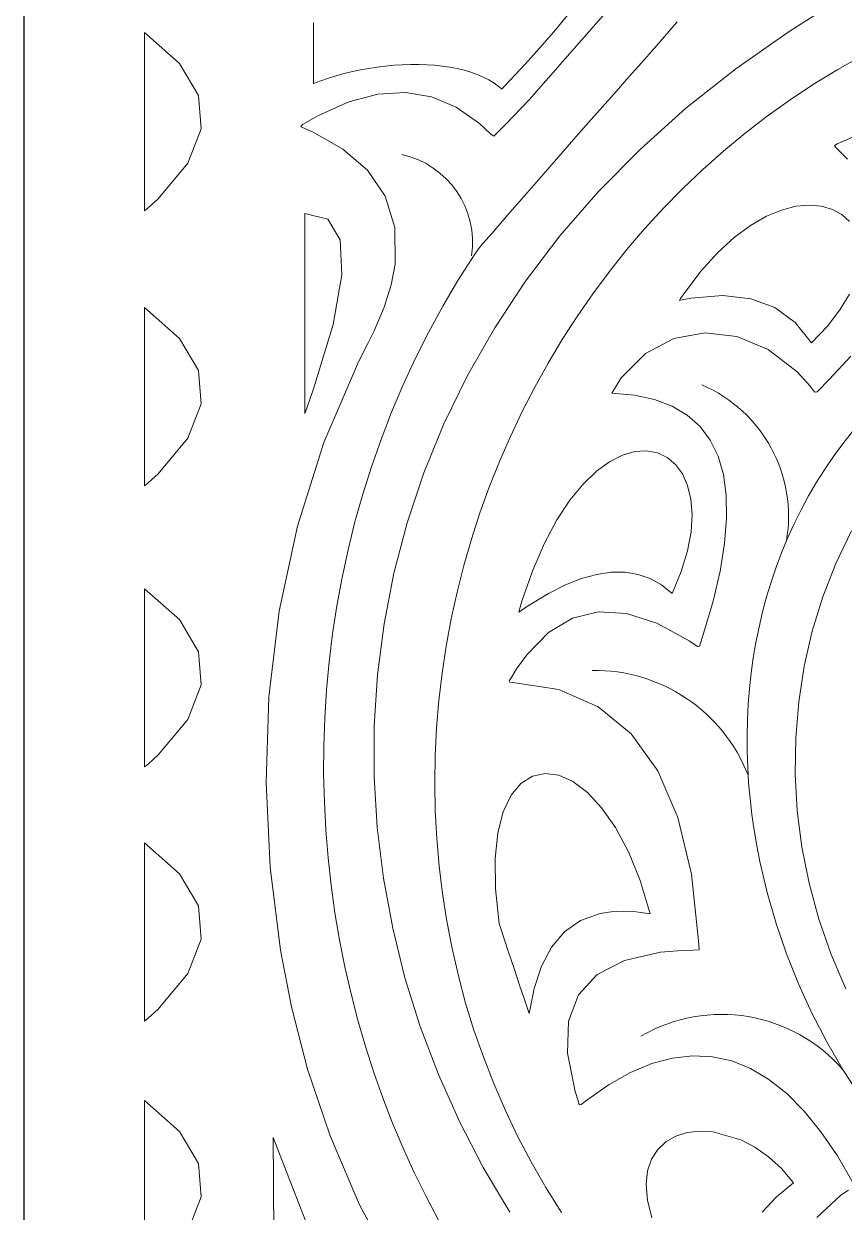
# Model space of a CAD drawing. Header units: inches. Extents: x 249 to 1192, y -18 to 440.
# Drawn here: x 695.6568 to 695.9426, y 264.1369 to 264.5509 of the extents above; entities that cross this region are included whole.
import ezdxf

# ---------------------------------------------------------------- set-up
doc = ezdxf.new("R2010")
doc.units = ezdxf.units.IN
doc.header["$MEASUREMENT"] = 0
doc.layers.add('KACA', color=141, linetype='Continuous', lineweight=30)
doc.layers.add('KUSEN', color=16, linetype='Continuous', lineweight=15)

# ---------------------------------------------------------------- blocks, each defined once
blk = doc.blocks.new('GORGA')
blk.add_lwpolyline([(366.59218, 151.19092), (367.59218, 151.19092), (367.59218, 149.19092), (366.59218, 149.19092)], close=True)
blk.add_lwpolyline([(366.59218, 151.19092), (367.59218, 151.19092), (367.59218, 149.19092), (366.59218, 149.19092)], close=True)
at = {"lineweight": 9}
for points in [[(367.42291, 149.44308), (367.43216, 149.45866), (367.44044, 149.47466), (367.44776, 149.49104), (367.45407, 149.50776), (367.45938, 149.52477), (367.46365, 149.54202), (367.46688, 149.55947), (367.46904, 149.57707), (367.47011, 149.59477), (367.47009, 149.61253), (367.46895, 149.6303), (367.46667, 149.64804), (367.46323, 149.6657), (367.45863, 149.68322), (367.45283, 149.70058), (367.44583, 149.71771), (367.4376, 149.73458), (367.42812, 149.75114), (367.41739, 149.76733), (367.40538, 149.78312), (367.39207, 149.79846), (367.37744, 149.8133), (367.36149, 149.8276), (367.34418, 149.84131), (367.32551, 149.85438), (367.31565, 149.86066)], [(367.3058, 149.52085), (367.31095, 149.53292), (367.31522, 149.54522), (367.3186, 149.55769), (367.32109, 149.57029), (367.3227, 149.58296), (367.32342, 149.59565), (367.32326, 149.60829), (367.32222, 149.62085), (367.3203, 149.63326), (367.3175, 149.64547), (367.31382, 149.65743), (367.30927, 149.66908), (367.30383, 149.68037)], [(367.42291, 149.44308), (367.43216, 149.45866), (367.44044, 149.47466), (367.44776, 149.49104), (367.45407, 149.50776), (367.45938, 149.52477), (367.46365, 149.54202), (367.46688, 149.55947), (367.46904, 149.57707), (367.47011, 149.59477), (367.47009, 149.61253), (367.46895, 149.6303), (367.46667, 149.64804), (367.46323, 149.6657), (367.45863, 149.68322), (367.45283, 149.70058), (367.44583, 149.71771), (367.4376, 149.73458), (367.42812, 149.75114), (367.41739, 149.76733), (367.40538, 149.78312), (367.39207, 149.79846), (367.37744, 149.8133), (367.36149, 149.8276), (367.34418, 149.84131), (367.32551, 149.85438), (367.31565, 149.86066)], [(367.3058, 149.52085), (367.31095, 149.53292), (367.31522, 149.54522), (367.3186, 149.55769), (367.32109, 149.57029), (367.3227, 149.58296), (367.32342, 149.59565), (367.32326, 149.60829), (367.32222, 149.62085), (367.3203, 149.63326), (367.3175, 149.64547), (367.31382, 149.65743), (367.30927, 149.66908), (367.30383, 149.68037)], [(367.29376, 149.82172), (367.30878, 149.81521), (367.30979, 149.81467), (367.30931, 149.81398), (367.30794, 149.81258), (367.30528, 149.80982)], [(367.30405, 149.74131), (367.3115, 149.7332), (367.31578, 149.72889), (367.31661, 149.72868), (367.31714, 149.7294), (367.31822, 149.73079), (367.3228, 149.73586), (367.3329, 149.7436), (367.34381, 149.74811), (367.35494, 149.74939), (367.36574, 149.74743), (367.37562, 149.74221), (367.38403, 149.73372), (367.38734, 149.72832), (367.37947, 149.72763), (367.37247, 149.72612), (367.36632, 149.72381), (367.36103, 149.72067), (367.3566, 149.71673), (367.35303, 149.71197), (367.35031, 149.7064), (367.34846, 149.70002), (367.34746, 149.69282), (367.34732, 149.68481), (367.34804, 149.67599), (367.34962, 149.66635), (367.35205, 149.6559), (367.35534, 149.64464), (367.3563, 149.6417), (367.3568, 149.64021), (367.35748, 149.64018), (367.36041, 149.64214), (367.37167, 149.64826), (367.3822, 149.6516), (367.392, 149.65217), (367.40106, 149.64997), (367.40939, 149.64499), (367.41698, 149.63724), (367.42051, 149.63232), (367.4222, 149.6296), (367.42303, 149.62818), (367.42291, 149.6277), (367.42184, 149.62765), (367.40582, 149.62511), (367.39205, 149.61913), (367.38055, 149.6097), (367.3713, 149.59684), (367.3643, 149.58054), (367.35957, 149.5608), (367.35709, 149.53762), (367.35694, 149.53449), (367.35897, 149.53443), (367.36297, 149.5343), (367.37038, 149.53365), (367.38294, 149.53079), (367.39245, 149.52584), (367.39893, 149.5188), (367.40236, 149.50967), (367.40276, 149.49845), (367.40012, 149.48515), (367.39898, 149.48149), (367.39867, 149.48056), (367.39796, 149.48064), (367.396, 149.48216), (367.3883, 149.48754), (367.38076, 149.49178), (367.37339, 149.49487), (367.36618, 149.49681), (367.35913, 149.49761), (367.35226, 149.49726), (367.34555, 149.49577), (367.339, 149.49313), (367.33262, 149.48935), (367.32641, 149.48442), (367.32036, 149.47835), (367.31448, 149.47113), (367.30876, 149.46276), (367.30321, 149.45325)], [(367.30492, 149.45083), (367.30754, 149.44901), (367.31591, 149.44121)], [(367.38547, 149.86557), (367.41608, 149.8305), (367.42429, 149.82207), (367.42847, 149.81791), (367.42955, 149.81868), (367.43342, 149.82232), (367.44152, 149.82802), (367.45012, 149.83163), (367.45923, 149.83313), (367.46884, 149.83255), (367.47895, 149.82986), (367.48956, 149.82508), (367.49506, 149.8219), (367.49569, 149.82111), (367.49425, 149.82051), (367.49142, 149.81926), (367.48104, 149.81339), (367.47249, 149.806), (367.46628, 149.79695), (367.4629, 149.78609), (367.46285, 149.77328), (367.46422, 149.76609), (367.46662, 149.75836), (367.4701, 149.75007), (367.47227, 149.7457), (367.47552, 149.73933), (367.48768, 149.71114), (367.49684, 149.68208), (367.50315, 149.65247), (367.50675, 149.62259), (367.50779, 149.59276), (367.50639, 149.56327), (367.5027, 149.53443), (367.49892, 149.51469), (367.49328, 149.49295), (367.48548, 149.46973), (367.47524, 149.44569), (367.46225, 149.4215)], [(367.29376, 149.82172), (367.30878, 149.81521), (367.30979, 149.81467), (367.30931, 149.81398), (367.30794, 149.81258), (367.30528, 149.80982)], [(367.30405, 149.74131), (367.3115, 149.7332), (367.31578, 149.72889), (367.31661, 149.72868), (367.31714, 149.7294), (367.31822, 149.73079), (367.3228, 149.73586), (367.3329, 149.7436), (367.34381, 149.74811), (367.35494, 149.74939), (367.36574, 149.74743), (367.37562, 149.74221), (367.38403, 149.73372), (367.38734, 149.72832), (367.37947, 149.72763), (367.37247, 149.72612), (367.36632, 149.72381), (367.36103, 149.72067), (367.3566, 149.71673), (367.35303, 149.71197), (367.35031, 149.7064), (367.34846, 149.70002), (367.34746, 149.69282), (367.34732, 149.68481), (367.34804, 149.67599), (367.34962, 149.66635), (367.35205, 149.6559), (367.35534, 149.64464), (367.3563, 149.6417), (367.3568, 149.64021), (367.35748, 149.64018), (367.36041, 149.64214), (367.37167, 149.64826), (367.3822, 149.6516), (367.392, 149.65217), (367.40106, 149.64997), (367.40939, 149.64499), (367.41698, 149.63724), (367.42051, 149.63232), (367.4222, 149.6296), (367.42303, 149.62818), (367.42291, 149.6277), (367.42184, 149.62765), (367.40582, 149.62511), (367.39205, 149.61913), (367.38055, 149.6097), (367.3713, 149.59684), (367.3643, 149.58054), (367.35957, 149.5608), (367.35709, 149.53762), (367.35694, 149.53449), (367.35897, 149.53443), (367.36297, 149.5343), (367.37038, 149.53365), (367.38294, 149.53079), (367.39245, 149.52584), (367.39893, 149.5188), (367.40236, 149.50967), (367.40276, 149.49845), (367.40012, 149.48515), (367.39898, 149.48149), (367.39867, 149.48056), (367.39796, 149.48064), (367.396, 149.48216), (367.3883, 149.48754), (367.38076, 149.49178), (367.37339, 149.49487), (367.36618, 149.49681), (367.35913, 149.49761), (367.35226, 149.49726), (367.34555, 149.49577), (367.339, 149.49313), (367.33262, 149.48935), (367.32641, 149.48442), (367.32036, 149.47835), (367.31448, 149.47113), (367.30876, 149.46276), (367.30321, 149.45325)], [(367.30492, 149.45083), (367.30754, 149.44901), (367.31591, 149.44121)], [(367.38547, 149.86557), (367.41608, 149.8305), (367.42429, 149.82207), (367.42847, 149.81791), (367.42955, 149.81868), (367.43342, 149.82232), (367.44152, 149.82802), (367.45012, 149.83163), (367.45923, 149.83313), (367.46884, 149.83255), (367.47895, 149.82986), (367.48956, 149.82508), (367.49506, 149.8219), (367.49569, 149.82111), (367.49425, 149.82051), (367.49142, 149.81926), (367.48104, 149.81339), (367.47249, 149.806), (367.46628, 149.79695), (367.4629, 149.78609), (367.46285, 149.77328), (367.46422, 149.76609), (367.46662, 149.75836), (367.4701, 149.75007), (367.47227, 149.7457), (367.47552, 149.73933), (367.48768, 149.71114), (367.49684, 149.68208), (367.50315, 149.65247), (367.50675, 149.62259), (367.50779, 149.59276), (367.50639, 149.56327), (367.5027, 149.53443), (367.49892, 149.51469), (367.49328, 149.49295), (367.48548, 149.46973), (367.47524, 149.44569), (367.46225, 149.4215)], [(367.36461, 149.85767), (367.37263, 149.84842), (367.37686, 149.8436), (367.38125, 149.83862), (367.3858, 149.83347), (367.39052, 149.82814), (367.39542, 149.8226), (367.40051, 149.81684), (367.4058, 149.81084), (367.41128, 149.80459), (367.41698, 149.79807), (367.4229, 149.79126), (367.42905, 149.78415), (367.43221, 149.78047), (367.43381, 149.77861), (367.4353, 149.77648), (367.44092, 149.76763), (367.44621, 149.75865), (367.45116, 149.74956), (367.45578, 149.74037), (367.46008, 149.73108), (367.46406, 149.72171), (367.46771, 149.71226), (367.47105, 149.70274), (367.47408, 149.69316), (367.4768, 149.68352), (367.4792, 149.67384), (367.4813, 149.66412), (367.4831, 149.65436), (367.4846, 149.64459), (367.48581, 149.6348), (367.48672, 149.62501), (367.48733, 149.61522), (367.48766, 149.60544), (367.48771, 149.59568), (367.48747, 149.58594), (367.48696, 149.57624), (367.48617, 149.56658), (367.4851, 149.55698), (367.48376, 149.54743), (367.48216, 149.53794), (367.48029, 149.52854), (367.47816, 149.51921), (367.47577, 149.50998), (367.47312, 149.50084), (367.47022, 149.49182), (367.46707, 149.4829), (367.46368, 149.47412), (367.46004, 149.46546), (367.45615, 149.45694), (367.45203, 149.44857), (367.44767, 149.44035)], [(367.36461, 149.85767), (367.37263, 149.84842), (367.37686, 149.8436), (367.38125, 149.83862), (367.3858, 149.83347), (367.39052, 149.82814), (367.39542, 149.8226), (367.40051, 149.81684), (367.4058, 149.81084), (367.41128, 149.80459), (367.41698, 149.79807), (367.4229, 149.79126), (367.42905, 149.78415), (367.43221, 149.78047), (367.43381, 149.77861), (367.4353, 149.77648), (367.44092, 149.76763), (367.44621, 149.75865), (367.45116, 149.74956), (367.45578, 149.74037), (367.46008, 149.73108), (367.46406, 149.72171), (367.46771, 149.71226), (367.47105, 149.70274), (367.47408, 149.69316), (367.4768, 149.68352), (367.4792, 149.67384), (367.4813, 149.66412), (367.4831, 149.65436), (367.4846, 149.64459), (367.48581, 149.6348), (367.48672, 149.62501), (367.48733, 149.61522), (367.48766, 149.60544), (367.48771, 149.59568), (367.48747, 149.58594), (367.48696, 149.57624), (367.48617, 149.56658), (367.4851, 149.55698), (367.48376, 149.54743), (367.48216, 149.53794), (367.48029, 149.52854), (367.47816, 149.51921), (367.47577, 149.50998), (367.47312, 149.50084), (367.47022, 149.49182), (367.46707, 149.4829), (367.46368, 149.47412), (367.46004, 149.46546), (367.45615, 149.45694), (367.45203, 149.44857), (367.44767, 149.44035)], [(367.40266, 149.86015), (367.40757, 149.85428), (367.41253, 149.84855), (367.41754, 149.84295), (367.4226, 149.83749), (367.42514, 149.83482), (367.42546, 149.83449), (367.42562, 149.83433), (367.42566, 149.8343), (367.42571, 149.83435), (367.42581, 149.83443), (367.42659, 149.83509), (367.42829, 149.83634), (367.43013, 149.83746), (367.43211, 149.83848), (367.43422, 149.83938), (367.43645, 149.84018), (367.43879, 149.84087), (367.44123, 149.84145), (367.44376, 149.84193), (367.44638, 149.84231), (367.44906, 149.84259), (367.45181, 149.84278), (367.4546, 149.84286), (367.45744, 149.84286), (367.46032, 149.84276), (367.46321, 149.84258), (367.46612, 149.8423), (367.46903, 149.84195), (367.47194, 149.8415), (367.47483, 149.84098), (367.47769, 149.84037), (367.48052, 149.83969), (367.48331, 149.83893), (367.48604, 149.83809), (367.4887, 149.83718), (367.49129, 149.83621), (367.49129, 149.83621), (367.49129, 149.83708), (367.49129, 149.83819), (367.49129, 149.83952), (367.49129, 149.84104), (367.49129, 149.84273), (367.49129, 149.84456), (367.49129, 149.84652), (367.49129, 149.84859), (367.49129, 149.85293), (367.49129, 149.85741)], [(367.40266, 149.86015), (367.40757, 149.85428), (367.41253, 149.84855), (367.41754, 149.84295), (367.4226, 149.83749), (367.42514, 149.83482), (367.42546, 149.83449), (367.42562, 149.83433), (367.42566, 149.8343), (367.42571, 149.83435), (367.42581, 149.83443), (367.42659, 149.83509), (367.42829, 149.83634), (367.43013, 149.83746), (367.43211, 149.83848), (367.43422, 149.83938), (367.43645, 149.84018), (367.43879, 149.84087), (367.44123, 149.84145), (367.44376, 149.84193), (367.44638, 149.84231), (367.44906, 149.84259), (367.45181, 149.84278), (367.4546, 149.84286), (367.45744, 149.84286), (367.46032, 149.84276), (367.46321, 149.84258), (367.46612, 149.8423), (367.46903, 149.84195), (367.47194, 149.8415), (367.47483, 149.84098), (367.47769, 149.84037), (367.48052, 149.83969), (367.48331, 149.83893), (367.48604, 149.83809), (367.4887, 149.83718), (367.49129, 149.83621), (367.49129, 149.83621), (367.49129, 149.83708), (367.49129, 149.83819), (367.49129, 149.83952), (367.49129, 149.84104), (367.49129, 149.84273), (367.49129, 149.84456), (367.49129, 149.84652), (367.49129, 149.84859), (367.49129, 149.85293), (367.49129, 149.85741)], [(367.30058, 149.48314), (367.30673, 149.49262), (367.31241, 149.50239), (367.3176, 149.51242), (367.32229, 149.52266), (367.32646, 149.5331), (367.33011, 149.54371), (367.33322, 149.55445), (367.33577, 149.56529), (367.33684, 149.57074), (367.33776, 149.57621), (367.33854, 149.58168), (367.33917, 149.58717), (367.33966, 149.59265), (367.33999, 149.59814), (367.34018, 149.60362), (367.34021, 149.6091), (367.34009, 149.61456), (367.33982, 149.62001), (367.33938, 149.62544), (367.33879, 149.63084), (367.33804, 149.63622), (367.33713, 149.64157), (367.33605, 149.64689), (367.33481, 149.65216), (367.33341, 149.6574), (367.33183, 149.66259), (367.33009, 149.66773), (367.32818, 149.67282), (367.32609, 149.67785), (367.32383, 149.68282), (367.32139, 149.68773), (367.31878, 149.69256), (367.31598, 149.69733), (367.31301, 149.70202), (367.30985, 149.70664), (367.30652, 149.71116), (367.30299, 149.71561)], [(367.30058, 149.48314), (367.30673, 149.49262), (367.31241, 149.50239), (367.3176, 149.51242), (367.32229, 149.52266), (367.32646, 149.5331), (367.33011, 149.54371), (367.33322, 149.55445), (367.33577, 149.56529), (367.33684, 149.57074), (367.33776, 149.57621), (367.33854, 149.58168), (367.33917, 149.58717), (367.33966, 149.59265), (367.33999, 149.59814), (367.34018, 149.60362), (367.34021, 149.6091), (367.34009, 149.61456), (367.33982, 149.62001), (367.33938, 149.62544), (367.33879, 149.63084), (367.33804, 149.63622), (367.33713, 149.64157), (367.33605, 149.64689), (367.33481, 149.65216), (367.33341, 149.6574), (367.33183, 149.66259), (367.33009, 149.66773), (367.32818, 149.67282), (367.32609, 149.67785), (367.32383, 149.68282), (367.32139, 149.68773), (367.31878, 149.69256), (367.31598, 149.69733), (367.31301, 149.70202), (367.30985, 149.70664), (367.30652, 149.71116), (367.30299, 149.71561)], [(367.3, 149.84603), (367.30864, 149.84116), (367.31706, 149.836), (367.32525, 149.83057), (367.33321, 149.82487), (367.34093, 149.81891), (367.34842, 149.8127), (367.35567, 149.80625), (367.36267, 149.79957), (367.36943, 149.79267), (367.37593, 149.78556), (367.38219, 149.77824), (367.38818, 149.77072), (367.39391, 149.76301), (367.39939, 149.75513), (367.40459, 149.74707), (367.40952, 149.73886), (367.41418, 149.73049), (367.41857, 149.72197), (367.42267, 149.71333), (367.42649, 149.70455), (367.43002, 149.69566), (367.43326, 149.68665), (367.43621, 149.67755), (367.43886, 149.66836), (367.44121, 149.65908), (367.44326, 149.64973), (367.445, 149.64031), (367.44644, 149.63084), (367.44755, 149.62132), (367.44836, 149.61176), (367.44884, 149.60217), (367.449, 149.59256), (367.44883, 149.58294), (367.44833, 149.57331), (367.4475, 149.56368), (367.44634, 149.55407), (367.44483, 149.54449), (367.44298, 149.53493), (367.44078, 149.52541), (367.43824, 149.51594), (367.43534, 149.50653), (367.43208, 149.49719), (367.42847, 149.48792), (367.42449, 149.47873), (367.42015, 149.46963), (367.41544, 149.46064), (367.41035, 149.45175), (367.40489, 149.44299)], [(367.3, 149.84603), (367.30864, 149.84116), (367.31706, 149.836), (367.32525, 149.83057), (367.33321, 149.82487), (367.34093, 149.81891), (367.34842, 149.8127), (367.35567, 149.80625), (367.36267, 149.79957), (367.36943, 149.79267), (367.37593, 149.78556), (367.38219, 149.77824), (367.38818, 149.77072), (367.39391, 149.76301), (367.39939, 149.75513), (367.40459, 149.74707), (367.40952, 149.73886), (367.41418, 149.73049), (367.41857, 149.72197), (367.42267, 149.71333), (367.42649, 149.70455), (367.43002, 149.69566), (367.43326, 149.68665), (367.43621, 149.67755), (367.43886, 149.66836), (367.44121, 149.65908), (367.44326, 149.64973), (367.445, 149.64031), (367.44644, 149.63084), (367.44755, 149.62132), (367.44836, 149.61176), (367.44884, 149.60217), (367.449, 149.59256), (367.44883, 149.58294), (367.44833, 149.57331), (367.4475, 149.56368), (367.44634, 149.55407), (367.44483, 149.54449), (367.44298, 149.53493), (367.44078, 149.52541), (367.43824, 149.51594), (367.43534, 149.50653), (367.43208, 149.49719), (367.42847, 149.48792), (367.42449, 149.47873), (367.42015, 149.46963), (367.41544, 149.46064), (367.41035, 149.45175), (367.40489, 149.44299)], [(367.30453, 149.78812), (367.30719, 149.79058), (367.31045, 149.79239), (367.31425, 149.79352), (367.31851, 149.79389), (367.32318, 149.79346), (367.32819, 149.79217), (367.33348, 149.78997), (367.33899, 149.78681), (367.34466, 149.78264), (367.35041, 149.77739), (367.35619, 149.77102), (367.36194, 149.76347), (367.36336, 149.7614), (367.36377, 149.7607), (367.36358, 149.76074), (367.36282, 149.7609), (367.35983, 149.76145), (367.34871, 149.76237), (367.33895, 149.76128), (367.33053, 149.75817), (367.32346, 149.75303), (367.31774, 149.74587), (367.31774, 149.74587), (367.31221, 149.75171), (367.30784, 149.75739), (367.30457, 149.76285)], [(367.30453, 149.78812), (367.30719, 149.79058), (367.31045, 149.79239), (367.31425, 149.79352), (367.31851, 149.79389), (367.32318, 149.79346), (367.32819, 149.79217), (367.33348, 149.78997), (367.33899, 149.78681), (367.34466, 149.78264), (367.35041, 149.77739), (367.35619, 149.77102), (367.36194, 149.76347), (367.36336, 149.7614), (367.36377, 149.7607), (367.36358, 149.76074), (367.36282, 149.7609), (367.35983, 149.76145), (367.34871, 149.76237), (367.33895, 149.76128), (367.33053, 149.75817), (367.32346, 149.75303), (367.31774, 149.74587), (367.31774, 149.74587), (367.31221, 149.75171), (367.30784, 149.75739), (367.30457, 149.76285)], [(367.335, 149.44307), (367.33008, 149.44837), (367.32403, 149.45337), (367.32403, 149.45337), (367.32825, 149.4583), (367.33278, 149.46242), (367.33754, 149.46575), (367.34241, 149.46829), (367.3521, 149.47107), (367.35672, 149.47132), (367.36106, 149.47082), (367.365, 149.46958), (367.36846, 149.46763), (367.37134, 149.46495), (367.37352, 149.46157), (367.37491, 149.45749), (367.37541, 149.45272), (367.37492, 149.44728), (367.37333, 149.44117)], [(367.335, 149.44307), (367.33008, 149.44837), (367.32403, 149.45337), (367.32403, 149.45337), (367.32825, 149.4583), (367.33278, 149.46242), (367.33754, 149.46575), (367.34241, 149.46829), (367.3521, 149.47107), (367.35672, 149.47132), (367.36106, 149.47082), (367.365, 149.46958), (367.36846, 149.46763), (367.37134, 149.46495), (367.37352, 149.46157), (367.37491, 149.45749), (367.37541, 149.45272), (367.37492, 149.44728), (367.37333, 149.44117)]]:
    blk.add_lwpolyline(points, dxfattribs=at)
for points in [[(367.55009, 149.85398), (367.53787, 149.84321), (367.53129, 149.83204), (367.53036, 149.82046), (367.53505, 149.80847), (367.54539, 149.79608), (367.54885, 149.79291), (367.55009, 149.7919), (367.55009, 149.79255), (367.55009, 149.80156), (367.55009, 149.83432), (367.55009, 149.84824), (367.55009, 149.85398)], [(367.55009, 149.85398), (367.53787, 149.84321), (367.53129, 149.83204), (367.53036, 149.82046), (367.53505, 149.80847), (367.54539, 149.79608), (367.54885, 149.79291), (367.55009, 149.7919), (367.55009, 149.79255), (367.55009, 149.80156), (367.55009, 149.83432), (367.55009, 149.84824), (367.55009, 149.85398)], [(367.49429, 149.79095), (367.48628, 149.78894), (367.48196, 149.78183), (367.48134, 149.76962), (367.48443, 149.75232), (367.49121, 149.72993), (367.49348, 149.72354), (367.49429, 149.72134), (367.49429, 149.72138), (367.49429, 149.72212), (367.49429, 149.73221), (367.49429, 149.76892), (367.49429, 149.78453), (367.49429, 149.78923), (367.49429, 149.79095)], [(367.49429, 149.79095), (367.48628, 149.78894), (367.48196, 149.78183), (367.48134, 149.76962), (367.48443, 149.75232), (367.49121, 149.72993), (367.49348, 149.72354), (367.49429, 149.72134), (367.49429, 149.72138), (367.49429, 149.72212), (367.49429, 149.73221), (367.49429, 149.76892), (367.49429, 149.78453), (367.49429, 149.78923), (367.49429, 149.79095)], [(367.55009, 149.75817), (367.53787, 149.74741), (367.53129, 149.73624), (367.53036, 149.72466), (367.53505, 149.71267), (367.54539, 149.70027), (367.54885, 149.69711), (367.55009, 149.69609), (367.55009, 149.69674), (367.55009, 149.70575), (367.55009, 149.73851), (367.55009, 149.75244), (367.55009, 149.75817)], [(367.55009, 149.75817), (367.53787, 149.74741), (367.53129, 149.73624), (367.53036, 149.72466), (367.53505, 149.71267), (367.54539, 149.70027), (367.54885, 149.69711), (367.55009, 149.69609), (367.55009, 149.69674), (367.55009, 149.70575), (367.55009, 149.73851), (367.55009, 149.75244), (367.55009, 149.75817)], [(367.36631, 149.65862), (367.36313, 149.66626), (367.36096, 149.67341), (367.35972, 149.68002), (367.35935, 149.68606), (367.35977, 149.69147), (367.36093, 149.69621), (367.36274, 149.70023), (367.36515, 149.70349), (367.36808, 149.70594), (367.37145, 149.70754), (367.37521, 149.70824), (367.37929, 149.708), (367.3836, 149.70677), (367.3881, 149.70451), (367.39269, 149.70117), (367.39733, 149.6967), (367.40193, 149.69106), (367.40643, 149.68422), (367.41076, 149.67611), (367.41485, 149.66669), (367.41863, 149.65593), (367.41952, 149.65302), (367.41974, 149.65208), (367.41954, 149.65222), (367.41874, 149.65278), (367.41555, 149.65491), (367.4094, 149.6586), (367.40351, 149.66156), (367.3979, 149.66378), (367.39257, 149.66526), (367.38751, 149.666), (367.38272, 149.666), (367.3782, 149.66526), (367.37397, 149.66379), (367.37, 149.66157), (367.36631, 149.65862)], [(367.36631, 149.65862), (367.36313, 149.66626), (367.36096, 149.67341), (367.35972, 149.68002), (367.35935, 149.68606), (367.35977, 149.69147), (367.36093, 149.69621), (367.36274, 149.70023), (367.36515, 149.70349), (367.36808, 149.70594), (367.37145, 149.70754), (367.37521, 149.70824), (367.37929, 149.708), (367.3836, 149.70677), (367.3881, 149.70451), (367.39269, 149.70117), (367.39733, 149.6967), (367.40193, 149.69106), (367.40643, 149.68422), (367.41076, 149.67611), (367.41485, 149.66669), (367.41863, 149.65593), (367.41952, 149.65302), (367.41974, 149.65208), (367.41954, 149.65222), (367.41874, 149.65278), (367.41555, 149.65491), (367.4094, 149.6586), (367.40351, 149.66156), (367.3979, 149.66378), (367.39257, 149.66526), (367.38751, 149.666), (367.38272, 149.666), (367.3782, 149.66526), (367.37397, 149.66379), (367.37, 149.66157), (367.36631, 149.65862)], [(367.55009, 149.66026), (367.53787, 149.6495), (367.53129, 149.63833), (367.53036, 149.62675), (367.53505, 149.61476), (367.54539, 149.60236), (367.54885, 149.5992), (367.55009, 149.59819), (367.55009, 149.59884), (367.55009, 149.60785), (367.55009, 149.64061), (367.55009, 149.65453), (367.55009, 149.66026)], [(367.55009, 149.66026), (367.53787, 149.6495), (367.53129, 149.63833), (367.53036, 149.62675), (367.53505, 149.61476), (367.54539, 149.60236), (367.54885, 149.5992), (367.55009, 149.59819), (367.55009, 149.59884), (367.55009, 149.60785), (367.55009, 149.64061), (367.55009, 149.65453), (367.55009, 149.66026)], [(367.37392, 149.54707), (367.37747, 149.55863), (367.38156, 149.56864), (367.38607, 149.57709), (367.39087, 149.584), (367.39585, 149.58934), (367.40088, 149.59311), (367.40583, 149.59532), (367.41058, 149.59594), (367.41501, 149.59499), (367.41899, 149.59244), (367.42241, 149.58831), (367.42513, 149.58258), (367.42703, 149.57524), (367.42799, 149.5663), (367.42789, 149.55575), (367.4266, 149.54358), (367.42648, 149.54323), (367.42615, 149.54223), (367.42496, 149.5387), (367.42328, 149.53369), (367.42136, 149.52796), (367.41943, 149.52223), (367.41776, 149.51722), (367.41657, 149.51369), (367.41624, 149.51269), (367.41612, 149.51234), (367.41436, 149.52105), (367.41178, 149.52877), (367.40828, 149.53536), (367.40378, 149.54071), (367.39818, 149.54468), (367.3914, 149.54714), (367.38754, 149.54778), (367.38334, 149.54798), (367.37881, 149.54775), (367.37392, 149.54707)], [(367.37392, 149.54707), (367.37747, 149.55863), (367.38156, 149.56864), (367.38607, 149.57709), (367.39087, 149.584), (367.39585, 149.58934), (367.40088, 149.59311), (367.40583, 149.59532), (367.41058, 149.59594), (367.41501, 149.59499), (367.41899, 149.59244), (367.42241, 149.58831), (367.42513, 149.58258), (367.42703, 149.57524), (367.42799, 149.5663), (367.42789, 149.55575), (367.4266, 149.54358), (367.42648, 149.54323), (367.42615, 149.54223), (367.42496, 149.5387), (367.42328, 149.53369), (367.42136, 149.52796), (367.41943, 149.52223), (367.41776, 149.51722), (367.41657, 149.51369), (367.41624, 149.51269), (367.41612, 149.51234), (367.41436, 149.52105), (367.41178, 149.52877), (367.40828, 149.53536), (367.40378, 149.54071), (367.39818, 149.54468), (367.3914, 149.54714), (367.38754, 149.54778), (367.38334, 149.54798), (367.37881, 149.54775), (367.37392, 149.54707)], [(367.55009, 149.57171), (367.53787, 149.56095), (367.53129, 149.54978), (367.53036, 149.5382), (367.53505, 149.52621), (367.54539, 149.51381), (367.54885, 149.51065), (367.55009, 149.50963), (367.55009, 149.51029), (367.55009, 149.5193), (367.55009, 149.55205), (367.55009, 149.56598), (367.55009, 149.57171)], [(367.55009, 149.57171), (367.53787, 149.56095), (367.53129, 149.54978), (367.53036, 149.5382), (367.53505, 149.52621), (367.54539, 149.51381), (367.54885, 149.51065), (367.55009, 149.50963), (367.55009, 149.51029), (367.55009, 149.5193), (367.55009, 149.55205), (367.55009, 149.56598), (367.55009, 149.57171)], [(367.55009, 149.48199), (367.53787, 149.47123), (367.53129, 149.46006), (367.53036, 149.44848), (367.53505, 149.43649), (367.54539, 149.42409), (367.54885, 149.42093), (367.55009, 149.41991), (367.55009, 149.42056), (367.55009, 149.42957), (367.55009, 149.46233), (367.55009, 149.47625), (367.55009, 149.48199)], [(367.55009, 149.48199), (367.53787, 149.47123), (367.53129, 149.46006), (367.53036, 149.44848), (367.53505, 149.43649), (367.54539, 149.42409), (367.54885, 149.42093), (367.55009, 149.41991), (367.55009, 149.42056), (367.55009, 149.42957), (367.55009, 149.46233), (367.55009, 149.47625), (367.55009, 149.48199)], [(367.50528, 149.46911), (367.49338, 149.43835), (367.48585, 149.42628), (367.47789, 149.41817), (367.49206, 149.40762), (367.50493, 149.39288), (367.50494, 149.39616), (367.50498, 149.40479), (367.5051, 149.431), (367.50522, 149.4572), (367.50526, 149.46583), (367.50528, 149.46911)], [(367.50528, 149.46911), (367.49338, 149.43835), (367.48585, 149.42628), (367.47789, 149.41817), (367.49206, 149.40762), (367.50493, 149.39288), (367.50494, 149.39616), (367.50498, 149.40479), (367.5051, 149.431), (367.50522, 149.4572), (367.50526, 149.46583), (367.50528, 149.46911)]]:
    blk.add_lwpolyline(points, close=True, dxfattribs=at)
for points in [[(367.46049, 149.81152, 0.39474), (367.43616, 149.77615)], [(367.46049, 149.81152, 0.39474), (367.43616, 149.77615)], [(367.35594, 149.73124, 0.347907), (367.32651, 149.67687)], [(367.35594, 149.73124, 0.347907), (367.32651, 149.67687)], [(367.39422, 149.63181, 0.313024), (367.33985, 149.59531)], [(367.39422, 149.63181, 0.313024), (367.33985, 149.59531)], [(367.3772, 149.50442, 0.36035), (367.30673, 149.49262)], [(367.3772, 149.50442, 0.36035), (367.30673, 149.49262)]]:
    blk.add_lwpolyline(points, format="xyb", dxfattribs=at)
blk = doc.blocks.new('POTONGAN AA')
at = {"layer": 'KACA', "xscale": -1}
blk.add_blockref('GORGA', (1058.73011, -20.78759), dxfattribs=at)

msp = doc.modelspace()

# ---------------------------------------------------------------- block references
at = {"layer": 'KUSEN'}
msp.add_blockref('POTONGAN AA', (4.51886, 135.48142), dxfattribs=at)

doc.saveas('drawing.dxf')
